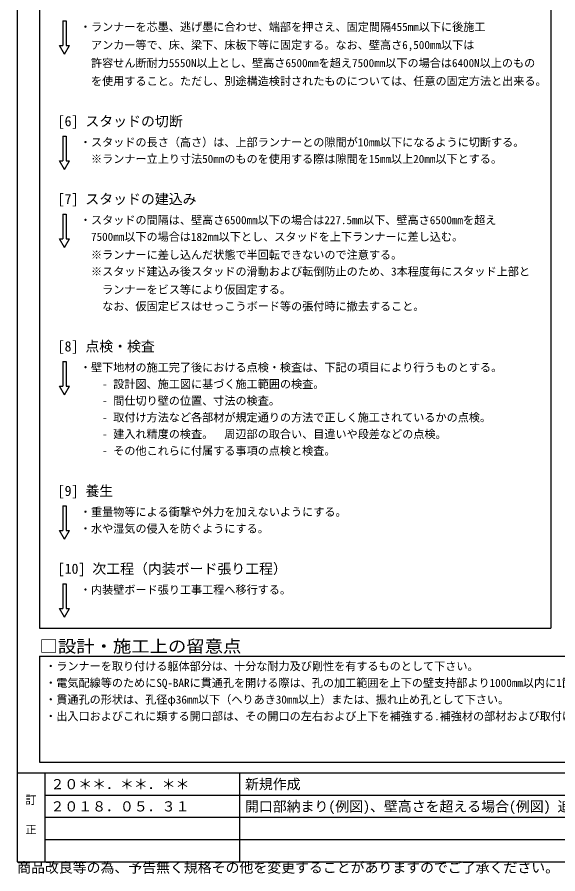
# Model space of a CAD drawing. Units: millimetres on the paper. Extents: x -195 to 324, y -600 to 138.
# Drawn here: x -195 to -97.7, y -139.7 to 14.4 of the extents above; entities that cross this region are included whole.
import ezdxf
from ezdxf.enums import TextEntityAlignment as Align

# ---------------------------------------------------------------- set-up
doc = ezdxf.new("R2010")
doc.units = ezdxf.units.MM
for name, color, linetype in [('0-6_文字・矢印', 4, 'Continuous'), ('F-3_ランナー', 4, 'Continuous'), ('F-6_文字・矢印', 4, 'Continuous')]:
    doc.layers.add(name, color=color, linetype=linetype)
doc.styles.add('ＭＳ ゴシック', font='')
doc.styles.get('ＭＳ ゴシック').set_extended_font_data('MS Gothic')

msp = doc.modelspace()

# ---------------------------------------------------------------- linework, layer by layer
at = {"layer": '0-6_文字・矢印'}
for p, q in [((-186.754, 13.756), (-186.754, 9.315)), ((-186.454, 7.756), (-187.354, 9.315)), ((-187.354, 9.315), (-186.754, 9.315)), ((-186.454, 7.756), (-185.554, 9.315)), ((-186.154, 9.315), (-185.554, 9.315)), ((-186.754, -6.994), (-186.754, -11.435)), ((-186.454, -12.994), (-187.354, -11.435)), ((-187.354, -11.435), (-186.754, -11.435)), ((-186.454, -12.994), (-185.554, -11.435)), ((-186.154, -11.435), (-185.554, -11.435)), ((-186.754, -20.994), (-186.754, -25.435)), ((-186.454, -26.994), (-187.354, -25.435)), ((-187.354, -25.435), (-186.754, -25.435)), ((-186.454, -26.994), (-185.554, -25.435)), ((-186.154, -25.435), (-185.554, -25.435)), ((-186.754, -47.494), (-186.154, -47.494)), ((-186.754, -47.494), (-186.754, -51.935)), ((-186.154, -47.494), (-186.154, -51.935)), ((-187.354, -51.935), (-186.754, -51.935)), ((-186.454, -53.494), (-187.354, -51.935)), ((-186.454, -53.494), (-185.554, -51.935)), ((-186.154, -51.935), (-185.554, -51.935)), ((-186.754, -73.494), (-186.154, -73.494)), ((-186.754, -73.494), (-186.754, -77.935)), ((-186.154, -73.494), (-186.154, -77.935)), ((-187.354, -77.935), (-186.754, -77.935)), ((-186.454, -79.494), (-187.354, -77.935)), ((-186.454, -79.494), (-185.554, -77.935)), ((-186.154, -77.935), (-185.554, -77.935)), ((-186.754, -87.494), (-186.154, -87.494)), ((-186.754, -87.494), (-186.754, -91.935)), ((-186.154, -87.494), (-186.154, -91.935)), ((-186.454, -93.494), (-187.354, -91.935)), ((-187.354, -91.935), (-186.754, -91.935)), ((-186.454, -93.494), (-185.554, -91.935)), ((-186.154, -91.935), (-185.554, -91.935))]:
    msp.add_line(p, q, dxfattribs=at)
for points in [[(-186.754, 13.756), (-186.154, 13.756), (-186.154, 9.315)], [(-186.754, -6.994), (-186.154, -6.994), (-186.154, -11.435)], [(-186.754, -20.994), (-186.154, -20.994), (-186.154, -25.435)]]:
    msp.add_lwpolyline(points, dxfattribs=at)
at = {"layer": 'F-3_ランナー', "color": 3}
for p, q in [((-195, 137.5), (-195, -137.5)), ((-190.954, 102.506), (-190.954, -95.494)), ((-98.954, 102.506), (-98.954, -95.494)), ((-190.954, -95.494), (-98.954, -95.494)), ((-190.954, -100.494), (-1.954, -100.494)), ((-190.954, -100.494), (-190.954, -119.594)), ((-190.954, -119.594), (-1.954, -119.594)), ((-195, -121.5), (195, -121.5)), ((-195, -137.5), (195, -137.5))]:
    msp.add_line(p, q, dxfattribs=at)
at = {"layer": 'F-3_ランナー', "color": 7}
msp.add_line((-190, -121.5), (-190, -137.5), dxfattribs=at)
at = {"layer": 'F-3_ランナー'}
for p, q in [((-190, -121.5), (-190, -137.5)), ((-155, -121.5), (-155, -137.5)), ((-190, -125.5), (-75, -125.5)), ((-190, -129.5), (-75, -129.5)), ((-190, -133.5), (-75, -133.5))]:
    msp.add_line(p, q, dxfattribs=at)

# ---------------------------------------------------------------- texts
at = {"layer": '0-6_文字・矢印', "style": 'ＭＳ ゴシック'}
for s, height, p in [('・ランナーを芯墨、逃げ墨に合わせ、端部を押さえ、固定間隔455mm以下に後施工', 1.466, (-183.704, 11.506)), ('\u3000アンカー等で、床、梁下、床板下等に固定する。なお、壁高さ6,500mm以下は', 1.466, (-183.704, 8.256)), ('\u3000許容せん断耐力5550N以上とし、壁高さ6500mmを超え7500mm以下の場合は6400N以上のもの', 1.466, (-183.704, 5.006)), ('\u3000を使用すること。ただし、別途構造検討されたものについては、任意の固定方法と出来る。', 1.466, (-183.704, 1.756)), ('[6] スタッドの切断', 1.833, (-187.704, -5.744)), ('・スタッドの長さ（高さ）は、上部ランナーとの隙間が10mm以下になるように切断する。', 1.466, (-183.704, -9.244)), ('\u3000※ランナー立上り寸法50mmのものを使用する際は隙間を15mm以上20mm以下とする。', 1.466, (-183.704, -12.244)), ('[7] スタッドの建込み', 1.833, (-187.704, -19.744)), ('・スタッドの間隔は、壁高さ6500mm以下の場合は227.5mm以下、壁高さ6500mmを超え', 1.466, (-183.704, -23.244)), ('\u30007500mm以下の場合は182mm以下とし、スタッドを上下ランナーに差し込む。', 1.466, (-183.704, -26.244)), ('\u3000※ランナーに差し込んだ状態で半回転できないので注意する。', 1.466, (-183.704, -29.494)), ('\u3000※スタッド建込み後スタッドの滑動および転倒防止のため、3本程度毎にスタッド上部と', 1.466, (-183.704, -32.494)), ('\u3000\u3000ランナーをビス等により仮固定する。', 1.466, (-183.704, -35.744)), ('\u3000\u3000なお、仮固定ビスはせっこうボード等の張付時に撤去すること。', 1.466, (-183.704, -38.744)), ('[8] 点検・検査', 1.833, (-187.704, -46.244)), ('・壁下地材の施工完了後における点検・検査は、下記の項目により行うものとする。', 1.466, (-183.704, -49.744)), ('- 設計図、施工図に基づく施工範囲の検査。', 1.466, (-179.704, -52.744)), ('- 間仕切り壁の位置、寸法の検査。', 1.466, (-179.704, -55.744)), ('- 取付け方法など各部材が規定通りの方法で正しく施工されているかの点検。', 1.466, (-179.704, -58.744)), ('- 建入れ精度の検査。\u3000周辺部の取合い、目違いや段差などの点検。', 1.466, (-179.704, -61.744)), ('- その他これらに付属する事項の点検と検査。', 1.466, (-179.704, -64.744)), ('[9] 養生', 1.833, (-187.704, -72.244)), ('・重量物等による衝撃や外力を加えないようにする。', 1.466, (-183.704, -75.744)), ('・水や湿気の侵入を防ぐようにする。', 1.466, (-183.704, -78.744)), ('[10] 次工程（内装ボード張り工程）', 1.833, (-187.704, -86.244)), ('・内装壁ボード張り工事工程へ移行する。', 1.466, (-183.704, -89.744)), ('・ランナーを取り付ける躯体部分は、十分な耐力及び剛性を有するものとして下さい。', 1.466, (-189.954, -103.494)), ('・電気配線等のためにSQ-BARに貫通孔を開ける際は、孔の加工範囲を上下の壁支持部より1000mm以内に1箇所までとして下さい。', 1.466, (-189.954, -106.494)), ('・貫通孔の形状は、孔径φ36mm以下（へりあき30mm以上）または、振れ止め孔として下さい。', 1.466, (-189.954, -109.494)), ('・出入口およびこれに類する開口部は、その開口の左右および上下を補強する.補強材の部材および取付け方法は別途強度計算などを実施して選定して下さい。', 1.466, (-189.954, -112.494))]:
    msp.add_text(s, height=height, dxfattribs=at).set_placement(p, align=Align.BOTTOM_LEFT)
at = {"layer": 'F-6_文字・矢印', "color": 7, "style": 'ＭＳ ゴシック', "width": 1.1}
msp.add_text('□設計・施工上の留意点', height=2.199, dxfattribs=at).set_placement((-190.954, -100.494), align=Align.BOTTOM_LEFT)
at = {"layer": 'F-6_文字・矢印', "style": 'ＭＳ ゴシック'}
for s, height, p in [('２０＊＊．＊＊．＊＊', 1.833, (-189, -125)), ('新規作成', 1.833, (-154, -125)), ('訂', 1.466, (-193.5, -127.546)), ('開口部納まり(例図)、壁高さを超える場合(例図) 追加', 1.833, (-154, -129)), ('２０１８．０５．３１', 1.833, (-189, -129)), ('正', 1.466, (-193.5, -132.881)), ('商品改良等の為、予告無く規格その他を変更することがありますのでご了承ください。', 1.833, (-195, -140))]:
    msp.add_text(s, height=height, dxfattribs=at).set_placement(p, align=Align.BOTTOM_LEFT)

doc.saveas('drawing.dxf')
